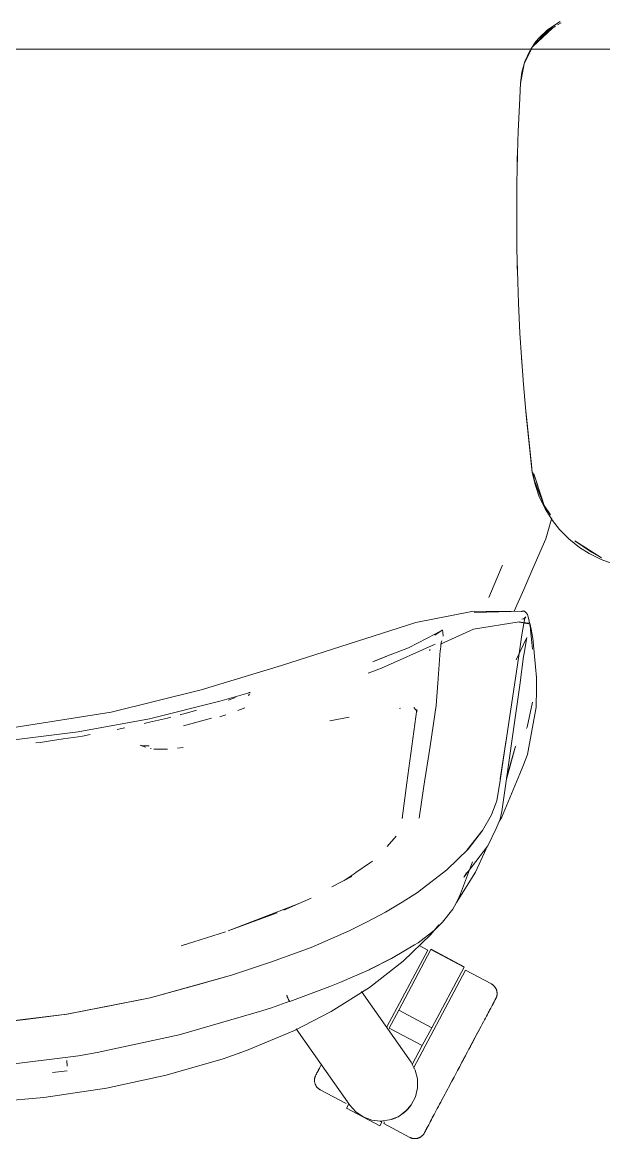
# Model space of a CAD drawing. Header units: millimetres. Extents: x 155927 to 317870, y -36033 to 97293.
# Drawn here: x 178364.9 to 178582.4, y 23120.6 to 23538 of the extents above; entities that cross this region are included whole.
import ezdxf

# ---------------------------------------------------------------- set-up
doc = ezdxf.new("R2010")
doc.units = ezdxf.units.MM
doc.header["$MEASUREMENT"] = 0
doc.layers.add('G-IMPT', color=8, linetype='CONTINUOUS', lineweight=9)
doc.layers.add('I-FURN', color=8, linetype='CONTINUOUS', lineweight=9)

msp = doc.modelspace()

# ---------------------------------------------------------------- linework, layer by layer
at = {"layer": 'G-IMPT'}
for p, q in [((178563.26, 23535.9), (178555.87, 23528.99)), ((178564.33, 23536.59), (178561.18, 23534.7)), ((178561.23, 23535.07), (178564.69, 23537.52)), ((178563.26, 23535.9), (178561.79, 23534.62)), ((178566.06, 23538.32), (178564.69, 23537.52)), ((178566.49, 23537.88), (178565.12, 23537.06)), ((178561.18, 23534.7), (178555.87, 23528.99)), ((178555.87, 23528.99), (178558.11, 23531.41)), ((178558.19, 23532.21), (178557.05, 23530.88)), ((178561.64, 23534.48), (178558.11, 23531.41)), ((178558.19, 23532.21), (178561.23, 23535.07)), ((178554.85, 23527.67), (178552.86, 23523.34)), ((178554.77, 23526.76), (178555.4, 23528.03)), ((178555.1, 23528.03), (178557.05, 23530.88)), ((178551.8, 23519.39), (178552.86, 23523.34)), ((178554.77, 23526.76), (178552.67, 23522.5)), ((178552.67, 23522.5), (178551.3, 23515.15)), ((178551.3, 23515.38), (178551.8, 23519.39)), ((178551.01, 23509.71), (178551.3, 23515.38)), ((178551.01, 23509.71), (178550.4, 23497.15)), ((178550.27, 23493.61), (178550.4, 23497.15)), ((178549.89, 23477.94), (178550.27, 23493.61)), ((178550.19, 23489.56), (178550.07, 23486.88)), ((178550.07, 23484.66), (178550.07, 23486.88)), ((178549.89, 23477.94), (178549.84, 23473.43)), ((178549.84, 23473.43), (178549.85, 23458.71)), ((178549.92, 23453.24), (178549.85, 23458.71)), ((178549.92, 23453.24), (178550.22, 23440.94)), ((178550.06, 23446.47), (178550.06, 23448.54)), ((178550.14, 23444.81), (178550.06, 23446.47)), ((178550.51, 23433.06), (178550.22, 23440.94)), ((178550.51, 23433.06), (178551.05, 23421.75)), ((178551.61, 23412.88), (178551.05, 23421.75)), ((178551.61, 23412.88), (178552.34, 23402.59)), ((178551.75, 23410.84), (178551.66, 23412.74)), ((178551.75, 23410.84), (178551.88, 23409.42)), ((178553.32, 23391.2), (178552.34, 23402.59)), ((178555.68, 23369.76), (178553.22, 23392.71)), ((178553.22, 23392.71), (178555.34, 23372.58)), ((178555.68, 23369.76), (178553.32, 23391.2)), ((178555.2, 23374.09), (178555.34, 23372.58)), ((178555.68, 23369.76), (178555.34, 23372.58)), ((178555.68, 23369.76), (178556.83, 23364.8)), ((178555.89, 23369.68), (178556.47, 23366.63)), ((178560.08, 23357.41), (178556.26, 23369.26)), ((178559.18, 23360.11), (178556.26, 23369.26)), ((178556.47, 23366.63), (178559.67, 23358.45)), ((178558.28, 23360.66), (178556.83, 23364.8)), ((178560.47, 23356.08), (178558.28, 23360.66)), ((178560.08, 23357.41), (178559.18, 23360.11)), ((178560.08, 23357.41), (178562.5, 23353.83)), ((178560.47, 23356.08), (178563.2, 23351.76)), ((178560.76, 23344.92), (178563.01, 23352.74)), ((178565.82, 23348.45), (178563.2, 23351.76)), ((178569.37, 23344.85), (178565.82, 23348.45)), ((178560.76, 23344.92), (178555.9, 23333.8)), ((178569.37, 23344.85), (178573.35, 23341.66)), ((178581.5, 23337.8), (178571.55, 23344.12)), ((178577.82, 23339.96), (178571.55, 23344.12)), ((178576.9, 23339.39), (178573.35, 23341.66)), ((178581.4, 23337.15), (178576.9, 23339.39)), ((178581.5, 23337.8), (178577.82, 23339.96)), ((178581.4, 23337.15), (178586.18, 23335.44)), ((178539.45, 23322.9), (178544.37, 23334.76)), ((178544.48, 23335.02), (178544.37, 23334.76)), ((178555.9, 23333.8), (178552.48, 23325.97)), ((178552.48, 23325.97), (178548.91, 23317.8)), ((178512.06, 23313.56), (178533.02, 23317.76)), ((178533.02, 23317.76), (178551.88, 23317.8)), ((178533.9, 23317.32), (178552.35, 23317.9)), ((178533.9, 23317.32), (178551.88, 23317.8)), ((178552.47, 23317.93), (178551.6, 23317.74)), ((178551.6, 23317.74), (178551.71, 23317.77)), ((178551.88, 23317.8), (178551.71, 23317.77)), ((178552.82, 23315.3), (178551.71, 23309.03)), ((178552.27, 23314.95), (178551.77, 23314.87)), ((178552.35, 23317.9), (178551.88, 23317.8)), ((178552.27, 23314.95), (178552.81, 23315.27)), ((178552.47, 23317.93), (178553.04, 23317.54)), ((178552.65, 23314.68), (178553.21, 23315.78)), ((178552.65, 23314.68), (178552.82, 23315.3)), ((178552.81, 23315.27), (178553.21, 23315.78)), ((178553.53, 23317.16), (178553.04, 23317.54)), ((178553.53, 23317.16), (178553.85, 23316.63)), ((178554.4, 23314.76), (178553.85, 23316.63)), ((178554.94, 23311.48), (178554.4, 23314.76)), ((178461.82, 23297.58), (178512.06, 23313.56)), ((178521.91, 23310.77), (178519.2, 23308.93)), ((178521.91, 23310.77), (178519.45, 23309.42)), ((178533.72, 23311.13), (178521.37, 23305.52)), ((178521.91, 23310.77), (178521.74, 23310.8)), ((178522.04, 23310.74), (178521.91, 23310.77)), ((178522.19, 23310.05), (178522.04, 23310.74)), ((178522.35, 23308.52), (178522.19, 23310.05)), ((178533.72, 23311.13), (178550.76, 23313.85)), ((178554.34, 23313.16), (178550.76, 23313.85)), ((178554.34, 23313.16), (178550.8, 23313.78)), ((178550.8, 23313.78), (178554.76, 23313.4)), ((178555.2, 23311.07), (178554.76, 23313.4)), ((178554.94, 23311.48), (178555.02, 23310.87)), ((178555.53, 23306.18), (178555.02, 23310.87)), ((178555.2, 23311.07), (178556.01, 23306.82)), ((178509.34, 23304.14), (178519.45, 23309.42)), ((178521.29, 23303.49), (178521.58, 23305.95)), ((178521.58, 23305.95), (178521.6, 23306.02)), ((178521.87, 23306.79), (178521.6, 23306.02)), ((178549.61, 23299.63), (178553.62, 23308.06)), ((178550.6, 23301.18), (178551.71, 23309.03)), ((178553.47, 23307.2), (178552.64, 23302.17)), ((178553.62, 23308.06), (178553.47, 23307.2)), ((178555.53, 23306.18), (178555.75, 23303.59)), ((178556.05, 23306.35), (178556.01, 23306.82)), ((178556.86, 23297.03), (178556.05, 23306.35)), ((178499.24, 23296.59), (178519.4, 23305.51)), ((178509.34, 23304.14), (178500.87, 23300.89)), ((178517.23, 23303.14), (178517.5, 23303.57)), ((178521, 23299.71), (178521.25, 23303.12)), ((178521.29, 23303.49), (178521.25, 23303.12)), ((178552.64, 23302.17), (178552.43, 23300.88)), ((178461.82, 23297.58), (178431.84, 23288.39)), ((178500.87, 23300.89), (178495.98, 23298.87)), ((178495.98, 23298.87), (178501.08, 23300.89)), ((178501.08, 23300.89), (178496.55, 23299.1)), ((178521, 23299.71), (178520.36, 23290.87)), ((178546.04, 23270.3), (178550.6, 23301.18)), ((178550.99, 23290.21), (178552.43, 23300.88)), ((178494.25, 23294.69), (178499.24, 23296.59)), ((178556.86, 23297.03), (178557.2, 23293.07)), ((178519.74, 23282.62), (178520.36, 23290.87)), ((178550.99, 23290.21), (178544.31, 23243)), ((178557.2, 23293.07), (178557.2, 23288.9)), ((178398.16, 23280.08), (178431.84, 23288.39)), ((178438.8, 23284.16), (178449.22, 23287.24)), ((178444, 23285.32), (178441.9, 23284.58)), ((178444, 23285.32), (178444.65, 23285.57)), ((178449.5, 23287.3), (178449.22, 23287.24)), ((178449.48, 23286.34), (178449.86, 23286.95)), ((178449.48, 23286.34), (178449.63, 23286.55)), ((178449.79, 23287.38), (178449.5, 23287.3)), ((178450.02, 23287.43), (178449.79, 23287.38)), ((178450.25, 23287.35), (178450.02, 23287.43)), ((178557.17, 23281.93), (178557.2, 23288.9)), ((178412.48, 23277.62), (178438.8, 23284.16)), ((178446.55, 23281.04), (178445.54, 23280.66)), ((178446.55, 23281.04), (178448.21, 23281.65)), ((178506.41, 23281.53), (178506.06, 23281.49)), ((178508.73, 23253.7), (178512.47, 23281.03)), ((178511.35, 23281.89), (178512.6, 23280.32)), ((178512.47, 23281.03), (178512.52, 23280.77)), ((178519.73, 23282.54), (178517.52, 23267.33)), ((178519.73, 23282.54), (178519.74, 23282.62)), ((178555.76, 23283.8), (178553.72, 23274.49)), ((178557.17, 23281.93), (178553.93, 23264.24)), ((178398.16, 23280.08), (178360.25, 23274.08)), ((178412.48, 23277.62), (178385.81, 23272.68)), ((178419.21, 23277.85), (178412.46, 23276.3)), ((178419.21, 23277.85), (178420.51, 23278.18)), ((178424.23, 23279.15), (178424.05, 23279.1)), ((178425.37, 23279.47), (178424.23, 23279.15)), ((178435.7, 23277.88), (178425.23, 23274.95)), ((178425.37, 23279.47), (178429.37, 23280.58)), ((178429.37, 23280.58), (178430.06, 23280.79)), ((178438.79, 23278.32), (178441, 23279.05)), ((178479.93, 23276.85), (178487.19, 23278.27)), ((178512.56, 23280.54), (178512.52, 23280.77)), ((178385.81, 23272.68), (178358.89, 23269.39)), ((178400.44, 23273.64), (178403.26, 23274.18)), ((178410.49, 23275.84), (178412.46, 23276.3)), ((178553.72, 23274.49), (178553.56, 23273.92)), ((178371.66, 23268.77), (178370, 23268.58)), ((178380.18, 23270.06), (178371.66, 23268.77)), ((178380.18, 23270.06), (178385.81, 23270.91)), ((178385.81, 23270.91), (178387.43, 23271.16)), ((178390.34, 23271.71), (178387.43, 23271.16)), ((178545.95, 23269.7), (178543.65, 23254.54)), ((178546.04, 23270.3), (178543.71, 23255.11)), ((178545.95, 23269.7), (178543.71, 23255.11)), ((178410.12, 23267.51), (178409.07, 23267.73)), ((178409.07, 23267.73), (178411.02, 23267.04)), ((178410.12, 23267.51), (178412.42, 23267.48)), ((178412.28, 23267.47), (178412.42, 23267.48)), ((178412.91, 23266.51), (178413.18, 23266.44)), ((178414.13, 23266.19), (178419.18, 23266.28)), ((178414.13, 23266.19), (178416.91, 23266.2)), ((178419.18, 23266.28), (178416.91, 23266.2)), ((178422.98, 23266.59), (178425.07, 23266.81)), ((178517.28, 23265.78), (178515.41, 23254.01)), ((178517.52, 23267.33), (178517.28, 23265.78)), ((178549.44, 23267.42), (178545.93, 23254.47)), ((178549.44, 23267.42), (178546.08, 23255.53)), ((178553.93, 23264.24), (178552.34, 23260.38)), ((178550.95, 23257.01), (178552.34, 23260.38)), ((178544.15, 23240.56), (178550.95, 23257.01)), ((178508.73, 23253.7), (178506.95, 23240.34)), ((178514.09, 23245.51), (178515.15, 23252.35)), ((178515.15, 23252.35), (178515.41, 23254.01)), ((178542.35, 23246.87), (178543.65, 23254.54)), ((178514.09, 23245.51), (178513.34, 23240.44)), ((178540.6, 23242.08), (178542.35, 23246.87)), ((178506.95, 23240.34), (178507.1, 23240.82)), ((178537.09, 23235.82), (178540.38, 23241.65)), ((178540.6, 23242.08), (178540.38, 23241.65)), ((178542.1, 23236.64), (178543.67, 23240.01)), ((178543.38, 23239.39), (178544.15, 23240.56)), ((178544.31, 23243), (178543.67, 23240.01)), ((178536.77, 23235.59), (178531.37, 23228.64)), ((178531.67, 23228.85), (178537.09, 23235.82)), ((178536.77, 23235.59), (178534.18, 23232.22)), ((178539.03, 23230.07), (178542.1, 23236.64)), ((178501.45, 23229.85), (178504.79, 23233.75)), ((178531.37, 23228.64), (178534.18, 23232.22)), ((178531.67, 23228.85), (178523.77, 23221.12)), ((178530.12, 23218.41), (178539.03, 23230.07)), ((178534.41, 23220.3), (178538.39, 23228.93)), ((178489.69, 23220.08), (178494.82, 23223.57)), ((178494.82, 23223.57), (178495.92, 23224.32)), ((178533.35, 23224.07), (178528.84, 23212.16)), ((178480.7, 23214.79), (178488.13, 23218.63)), ((178485.35, 23217.13), (178489.11, 23219.68)), ((178485.35, 23217.13), (178488.13, 23218.63)), ((178489.11, 23219.68), (178489.69, 23220.08)), ((178523.77, 23221.12), (178513.34, 23213.1)), ((178527.29, 23208.86), (178534.41, 23220.3)), ((178530.12, 23218.41), (178531.11, 23220.15)), ((178472.98, 23210.57), (178468.13, 23208.38)), ((178506.98, 23209.05), (178513.08, 23212.93)), ((178513.34, 23213.1), (178513.08, 23212.93)), ((178526.59, 23207.5), (178527.77, 23209.94)), ((178527.77, 23209.94), (178528.84, 23212.16)), ((178468.13, 23208.38), (178461.05, 23205.65)), ((178468.13, 23208.38), (178462.69, 23206.07)), ((178506.98, 23209.05), (178500.76, 23205.28)), ((178525.98, 23206.36), (178522.12, 23201.5)), ((178526.59, 23207.5), (178525.98, 23206.36)), ((178527.29, 23208.86), (178526.78, 23208.09)), ((178441.88, 23198.27), (178460.28, 23205.09)), ((178441.88, 23198.27), (178459.32, 23204.99)), ((178459.32, 23204.99), (178461.05, 23205.65)), ((178493.96, 23201.71), (178487.24, 23198.32)), ((178493.96, 23201.71), (178500.76, 23205.28)), ((178519.09, 23198.6), (178522.12, 23201.5)), ((178424.4, 23192.74), (178440.89, 23198)), ((178473.01, 23192.14), (178487.24, 23198.32)), ((178519.09, 23198.6), (178512.96, 23193.89)), ((178520.67, 23200.61), (178517.67, 23196.93)), ((178424.4, 23192.74), (178427.84, 23193.82)), ((178517.67, 23196.93), (178507.38, 23186.98)), ((178512.96, 23193.89), (178511.67, 23193.03)), ((178473.01, 23192.14), (178458.13, 23186.68)), ((178503.67, 23188.29), (178511.67, 23193.03)), ((178443.22, 23181.68), (178458.13, 23186.68)), ((178494.62, 23183.76), (178503.67, 23188.29)), ((178494.62, 23183.76), (178503.07, 23187.99)), ((178494.78, 23177.17), (178507.38, 23186.98)), ((178495.06, 23183.99), (178503.67, 23188.29)), ((178503.67, 23188.29), (178503.07, 23187.99)), ((178412.72, 23173.29), (178443.13, 23181.72)), ((178412.72, 23173.29), (178443.22, 23181.68)), ((178429.96, 23177.95), (178443.13, 23181.72)), ((178494.62, 23183.76), (178483.66, 23178.99)), ((178495.06, 23183.99), (178494.62, 23183.76)), ((178429.96, 23177.95), (178412.72, 23173.29)), ((178479.98, 23177.51), (178465.02, 23171.94)), ((178483.66, 23178.99), (178479.98, 23177.51)), ((178494.78, 23177.17), (178480.48, 23168.19)), ((178412.72, 23173.29), (178381.59, 23167.12)), ((178412.72, 23173.29), (178381.67, 23167.12)), ((178412.72, 23173.29), (178397.7, 23170.22)), ((178464.24, 23173.21), (178463.81, 23174.27)), ((178463.81, 23174.27), (178464.04, 23173.67)), ((178464.24, 23173.21), (178464.04, 23173.67)), ((178464.24, 23173.21), (178464.52, 23172.56)), ((178464.24, 23173.21), (178464.62, 23172.38)), ((178464.52, 23172.56), (178464.62, 23172.38)), ((178464.89, 23171.98), (178464.62, 23172.38)), ((178464.62, 23172.38), (178464.84, 23171.99)), ((178381.59, 23167.12), (178397.7, 23170.22)), ((178423.65, 23159.43), (178454.48, 23168.38)), ((178454.48, 23168.38), (178458.09, 23169.57)), ((178465.02, 23171.98), (178458.09, 23169.57)), ((178464.89, 23171.98), (178464.84, 23171.99)), ((178465.02, 23171.94), (178464.89, 23171.98)), ((178464.89, 23171.98), (178465.02, 23171.98)), ((178480.48, 23168.19), (178466.71, 23161.1)), ((178350.04, 23163.33), (178381.59, 23167.12)), ((178350.04, 23163.33), (178366.11, 23165.17)), ((178350.08, 23163.3), (178381.67, 23167.12)), ((178381.59, 23167.12), (178366.11, 23165.17)), ((178448.73, 23153.59), (178466.71, 23161.1)), ((178423.65, 23159.43), (178392.87, 23152.77)), ((178355.78, 23147.77), (178385.94, 23151.58)), ((178385.94, 23151.58), (178392.87, 23152.77)), ((178440, 23150.51), (178448.73, 23153.59)), ((178381.63, 23149.79), (178381.71, 23147.7)), ((178381.71, 23147.7), (178381.7, 23147.81)), ((178440, 23150.51), (178418.75, 23144.34)), ((178381.68, 23145.94), (178376.26, 23145.29)), ((178418.75, 23144.34), (178396.39, 23139.53)), ((178396.39, 23139.53), (178372.97, 23136.03)), ((178372.97, 23136.03), (178347.4, 23133.77))]:
    msp.add_line(p, q, dxfattribs=at)
at = {"layer": 'I-FURN'}
for p, q in [((177560.49, 23528.03), (178960.49, 23528.03)), ((178960.49, 23528.03), (177560.49, 23528.03)), ((178501.3, 23162.43), (178516.55, 23191.12)), ((178505.71, 23168.6), (178517.78, 23191.31)), ((178516.55, 23191.12), (178513.4, 23192.8)), ((178517.78, 23191.31), (178530.15, 23184.73)), ((178530.24, 23184.9), (178517.88, 23191.48)), ((178511.22, 23147), (178530.68, 23183.61)), ((178530.15, 23184.73), (178518.07, 23162.02)), ((178540.37, 23178.46), (178530.68, 23183.61)), ((178540.37, 23178.46), (178540.51, 23178.38)), ((178540.51, 23178.38), (178540.64, 23178.3)), ((178540.64, 23178.3), (178540.78, 23178.21)), ((178540.78, 23178.21), (178540.91, 23178.11)), ((178540.91, 23178.11), (178541.04, 23178.01)), ((178541.04, 23178.01), (178541.16, 23177.91)), ((178541.16, 23177.91), (178541.28, 23177.8)), ((178541.28, 23177.8), (178541.39, 23177.68)), ((178541.39, 23177.68), (178541.5, 23177.56)), ((178541.5, 23177.56), (178541.6, 23177.44)), ((178541.6, 23177.44), (178541.7, 23177.31)), ((178541.7, 23177.31), (178541.8, 23177.18)), ((178541.8, 23177.18), (178541.88, 23177.05)), ((178541.88, 23177.05), (178541.97, 23176.91)), ((178541.97, 23176.91), (178542.05, 23176.77)), ((178542.05, 23176.77), (178542.12, 23176.63)), ((178542.12, 23176.63), (178542.18, 23176.48)), ((178542.18, 23176.48), (178542.24, 23176.33)), ((178491.82, 23175.62), (178510.33, 23149.19)), ((178541.65, 23172.29), (178541.51, 23172.03)), ((178541.58, 23172.15), (178541.71, 23172.39)), ((178541.77, 23172.51), (178541.65, 23172.29)), ((178541.71, 23172.39), (178541.81, 23172.6)), ((178541.86, 23172.69), (178541.77, 23172.51)), ((178541.81, 23172.6), (178541.9, 23172.76)), ((178541.94, 23172.83), (178541.86, 23172.69)), ((178541.9, 23172.76), (178541.96, 23172.88)), ((178541.99, 23172.93), (178541.94, 23172.83)), ((178541.96, 23172.88), (178542.01, 23172.96)), ((178542.02, 23172.99), (178541.99, 23172.93)), ((178542.01, 23172.96), (178542.03, 23173)), ((178542.03, 23173.01), (178542.02, 23172.99)), ((178542.05, 23173.05), (178542.03, 23173.01)), ((178542.03, 23173), (178542.03, 23173.01)), ((178542.12, 23173.19), (178542.05, 23173.05)), ((178542.19, 23173.34), (178542.12, 23173.19)), ((178542.25, 23173.49), (178542.19, 23173.34)), ((178542.24, 23176.33), (178542.3, 23176.18)), ((178542.3, 23173.64), (178542.25, 23173.49)), ((178542.3, 23176.18), (178542.35, 23176.02)), ((178542.35, 23173.8), (178542.3, 23173.64)), ((178542.35, 23176.02), (178542.39, 23175.87)), ((178542.39, 23173.95), (178542.35, 23173.8)), ((178542.39, 23175.87), (178542.42, 23175.71)), ((178542.43, 23174.11), (178542.39, 23173.95)), ((178542.42, 23175.71), (178542.45, 23175.55)), ((178542.45, 23174.27), (178542.43, 23174.11)), ((178542.45, 23175.55), (178542.47, 23175.39)), ((178542.48, 23174.43), (178542.45, 23174.27)), ((178542.47, 23175.39), (178542.49, 23175.23)), ((178542.49, 23174.59), (178542.48, 23174.43)), ((178542.49, 23175.23), (178542.5, 23175.07)), ((178542.5, 23174.75), (178542.49, 23174.59)), ((178542.5, 23175.07), (178542.5, 23174.91)), ((178542.5, 23174.91), (178542.5, 23174.75)), ((178502.18, 23161.96), (178505.71, 23168.6)), ((178505.71, 23168.6), (178518.07, 23162.02)), ((178539.21, 23167.71), (178539.53, 23168.31)), ((178539.7, 23168.62), (178539.39, 23168.03)), ((178539.53, 23168.31), (178539.84, 23168.88)), ((178539.99, 23169.17), (178539.7, 23168.62)), ((178539.84, 23168.88), (178540.12, 23169.41)), ((178540.27, 23169.69), (178539.99, 23169.17)), ((178540.12, 23169.41), (178540.39, 23169.91)), ((178540.52, 23170.17), (178540.27, 23169.69)), ((178540.39, 23169.91), (178540.63, 23170.38)), ((178540.76, 23170.61), (178540.52, 23170.17)), ((178540.63, 23170.38), (178540.86, 23170.81)), ((178540.98, 23171.02), (178540.76, 23170.61)), ((178540.86, 23170.81), (178541.07, 23171.2)), ((178541.18, 23171.4), (178540.98, 23171.02)), ((178541.07, 23171.2), (178541.26, 23171.56)), ((178541.35, 23171.73), (178541.18, 23171.4)), ((178541.26, 23171.56), (178541.43, 23171.87)), ((178541.51, 23172.03), (178541.35, 23171.73)), ((178541.43, 23171.87), (178541.58, 23172.15)), ((178536.96, 23163.47), (178537.37, 23164.24)), ((178537.37, 23164.24), (178537.77, 23164.99)), ((178537.77, 23164.99), (178538.15, 23165.71)), ((178538.15, 23165.71), (178538.52, 23166.41)), ((178538.52, 23166.41), (178538.88, 23167.07)), ((178538.88, 23167.07), (178539.21, 23167.71)), ((178487.4, 23133.14), (178467.38, 23161.73)), ((178502.18, 23161.96), (178514.54, 23155.38)), ((178518.07, 23162.02), (178514.54, 23155.38)), ((178534.71, 23159.24), (178535.18, 23160.13)), ((178535.43, 23160.6), (178534.97, 23159.72)), ((178535.18, 23160.13), (178535.64, 23160.99)), ((178535.89, 23161.45), (178535.43, 23160.6)), ((178535.64, 23160.99), (178536.09, 23161.84)), ((178536.33, 23162.29), (178535.89, 23161.45)), ((178536.09, 23161.84), (178536.53, 23162.66)), ((178536.53, 23162.66), (178536.96, 23163.47)), ((178533.01, 23156.04), (178532.5, 23155.08)), ((178532.73, 23155.52), (178533.24, 23156.47)), ((178533.51, 23156.98), (178533.01, 23156.04)), ((178533.24, 23156.47), (178533.74, 23157.41)), ((178534, 23157.91), (178533.51, 23156.98)), ((178533.74, 23157.41), (178534.23, 23158.33)), ((178534.49, 23158.82), (178534, 23157.91)), ((178534.23, 23158.33), (178534.71, 23159.24)), ((178534.97, 23159.72), (178534.49, 23158.82)), ((178514.54, 23155.38), (178510.79, 23148.32)), ((178530.12, 23150.61), (178530.65, 23151.61)), ((178530.94, 23152.14), (178530.41, 23151.15)), ((178530.65, 23151.61), (178531.18, 23152.6)), ((178531.46, 23153.13), (178530.94, 23152.14)), ((178531.18, 23152.6), (178531.7, 23153.58)), ((178531.98, 23154.11), (178531.46, 23153.13)), ((178531.7, 23153.58), (178532.22, 23154.56)), ((178532.5, 23155.08), (178531.98, 23154.11)), ((178532.22, 23154.56), (178532.73, 23155.52)), ((178476.33, 23147.43), (178476.08, 23146.96)), ((178476.2, 23147.17), (178476.45, 23147.65)), ((178476.6, 23147.93), (178476.33, 23147.43)), ((178476.45, 23147.65), (178476.73, 23148.17)), ((178476.88, 23148.46), (178476.6, 23147.93)), ((178510.33, 23149.19), (178511.91, 23146.21)), ((178527.99, 23146.6), (178528.52, 23147.6)), ((178528.81, 23148.14), (178528.28, 23147.14)), ((178528.52, 23147.6), (178529.06, 23148.61)), ((178529.35, 23149.15), (178528.81, 23148.14)), ((178529.06, 23148.61), (178529.59, 23149.61)), ((178529.88, 23150.15), (178529.35, 23149.15)), ((178529.59, 23149.61), (178530.12, 23150.61)), ((178530.41, 23151.15), (178529.88, 23150.15)), ((178474.24, 23142.91), (178474.26, 23143.07)), ((178474.26, 23143.07), (178474.29, 23143.23)), ((178474.29, 23143.23), (178474.33, 23143.39)), ((178474.33, 23143.39), (178474.37, 23143.54)), ((178474.37, 23143.54), (178474.42, 23143.7)), ((178474.42, 23143.7), (178474.47, 23143.85)), ((178474.47, 23143.85), (178474.53, 23144)), ((178474.53, 23144), (178474.59, 23144.15)), ((178474.59, 23144.15), (178474.67, 23144.29)), ((178474.67, 23144.29), (178474.69, 23144.33)), ((178474.71, 23144.38), (178474.69, 23144.34)), ((178474.69, 23144.33), (178474.7, 23144.35)), ((178474.69, 23144.34), (178474.69, 23144.33)), ((178474.7, 23144.35), (178474.73, 23144.41)), ((178474.75, 23144.46), (178474.71, 23144.38)), ((178474.73, 23144.41), (178474.78, 23144.51)), ((178474.82, 23144.58), (178474.75, 23144.46)), ((178474.78, 23144.51), (178474.86, 23144.65)), ((178474.91, 23144.74), (178474.82, 23144.58)), ((178474.86, 23144.65), (178474.95, 23144.83)), ((178475.01, 23144.94), (178474.91, 23144.74)), ((178474.95, 23144.83), (178475.07, 23145.05)), ((178475.14, 23145.19), (178475.01, 23144.94)), ((178475.07, 23145.05), (178475.21, 23145.31)), ((178475.29, 23145.46), (178475.14, 23145.19)), ((178475.21, 23145.31), (178475.36, 23145.61)), ((178475.46, 23145.78), (178475.29, 23145.46)), ((178475.36, 23145.61), (178475.54, 23145.94)), ((178475.65, 23146.14), (178475.46, 23145.78)), ((178475.54, 23145.94), (178475.74, 23146.31)), ((178475.86, 23146.53), (178475.65, 23146.14)), ((178475.74, 23146.31), (178475.96, 23146.72)), ((178476.08, 23146.96), (178475.86, 23146.53)), ((178475.96, 23146.72), (178476.2, 23147.17)), ((178511.91, 23146.21), (178512.74, 23142.94)), ((178526.15, 23143.14), (178525.63, 23142.16)), ((178525.87, 23142.61), (178526.4, 23143.6)), ((178526.68, 23144.13), (178526.15, 23143.14)), ((178526.4, 23143.6), (178526.92, 23144.59)), ((178527.21, 23145.13), (178526.68, 23144.13)), ((178526.92, 23144.59), (178527.46, 23145.59)), ((178527.74, 23146.13), (178527.21, 23145.13)), ((178527.46, 23145.59), (178527.99, 23146.6)), ((178528.28, 23147.14), (178527.74, 23146.13)), ((178474.21, 23142.43), (178474.22, 23142.59)), ((178474.22, 23142.27), (178474.21, 23142.43)), ((178474.22, 23142.59), (178474.23, 23142.75)), ((178474.23, 23142.11), (178474.22, 23142.27)), ((178474.23, 23142.75), (178474.24, 23142.91)), ((178474.24, 23141.95), (178474.23, 23142.11)), ((178474.27, 23141.79), (178474.24, 23141.95)), ((178474.3, 23141.63), (178474.27, 23141.79)), ((178474.33, 23141.47), (178474.3, 23141.63)), ((178474.37, 23141.32), (178474.33, 23141.47)), ((178474.42, 23141.16), (178474.37, 23141.32)), ((178474.48, 23141.01), (178474.42, 23141.16)), ((178474.54, 23140.86), (178474.48, 23141.01)), ((178474.6, 23140.71), (178474.54, 23140.86)), ((178474.67, 23140.57), (178474.6, 23140.71)), ((178474.75, 23140.43), (178474.67, 23140.57)), ((178474.83, 23140.29), (178474.75, 23140.43)), ((178474.92, 23140.16), (178474.83, 23140.29)), ((178475.02, 23140.02), (178474.92, 23140.16)), ((178475.12, 23139.9), (178475.02, 23140.02)), ((178475.22, 23139.77), (178475.12, 23139.9)), ((178475.33, 23139.66), (178475.22, 23139.77)), ((178475.44, 23139.54), (178475.33, 23139.66)), ((178475.56, 23139.43), (178475.44, 23139.54)), ((178475.68, 23139.33), (178475.56, 23139.43)), ((178475.81, 23139.23), (178475.68, 23139.33)), ((178475.94, 23139.13), (178475.81, 23139.23)), ((178476.07, 23139.04), (178475.94, 23139.13)), ((178476.21, 23138.96), (178476.07, 23139.04)), ((178476.35, 23138.88), (178476.21, 23138.96)), ((178512.76, 23139.57), (178511.98, 23136.29)), ((178512.74, 23142.94), (178512.76, 23139.57)), ((178524.09, 23139.27), (178523.6, 23138.33)), ((178523.82, 23138.76), (178524.33, 23139.71)), ((178524.6, 23140.22), (178524.09, 23139.27)), ((178524.33, 23139.71), (178524.84, 23140.66)), ((178525.11, 23141.19), (178524.6, 23140.22)), ((178524.84, 23140.66), (178525.35, 23141.63)), ((178525.63, 23142.16), (178525.11, 23141.19)), ((178525.35, 23141.63), (178525.87, 23142.61)), ((178476.35, 23138.88), (178486.04, 23133.73)), ((178511.98, 23136.29), (178510.43, 23133.29)), ((178521.45, 23134.29), (178521.9, 23135.15)), ((178521.9, 23135.15), (178522.37, 23136.02)), ((178522.37, 23136.02), (178522.84, 23136.92)), ((178523.11, 23137.41), (178522.62, 23136.51)), ((178522.84, 23136.92), (178523.33, 23137.83)), ((178523.6, 23138.33), (178523.11, 23137.41)), ((178523.33, 23137.83), (178523.82, 23138.76)), ((178486.24, 23131.98), (178486.98, 23133.37)), ((178486.24, 23131.98), (178498.6, 23125.41)), ((178486.98, 23133.37), (178486.94, 23133.29)), ((178489.65, 23130.63), (178487.4, 23133.14)), ((178492.44, 23128.73), (178489.65, 23130.63)), ((178508.21, 23130.75), (178505.45, 23128.82)), ((178506.29, 23129.3), (178509.07, 23131.59)), ((178510.43, 23133.29), (178508.21, 23130.75)), ((178509.07, 23131.59), (178510.23, 23133.01)), ((178519.36, 23130.36), (178519.75, 23131.09)), ((178519.75, 23131.09), (178520.15, 23131.86)), ((178520.15, 23131.86), (178520.57, 23132.64)), ((178520.57, 23132.64), (178521, 23133.45)), ((178521, 23133.45), (178521.45, 23134.29)), ((178495.61, 23127.56), (178492.44, 23128.73)), ((178498.96, 23127.17), (178495.61, 23127.56)), ((178499.34, 23126.8), (178498.59, 23127.2)), ((178499.34, 23126.8), (178498.6, 23125.41)), ((178502.3, 23127.6), (178498.96, 23127.17)), ((178499.3, 23126.72), (178499.34, 23126.8)), ((178500.17, 23126.22), (178500.37, 23126.59)), ((178505.45, 23128.82), (178502.3, 23127.6)), ((178517.07, 23126.06), (178517.34, 23126.57)), ((178517.5, 23126.87), (178517.21, 23126.33)), ((178517.34, 23126.57), (178517.64, 23127.12)), ((178517.8, 23127.44), (178517.5, 23126.87)), ((178517.64, 23127.12), (178517.95, 23127.71)), ((178517.95, 23127.71), (178518.27, 23128.33)), ((178518.27, 23128.33), (178518.62, 23128.97)), ((178518.62, 23128.97), (178518.98, 23129.65)), ((178518.98, 23129.65), (178519.36, 23130.36)), ((178500.17, 23126.22), (178509.85, 23121.07)), ((178514.95, 23122.19), (178514.85, 23122.07)), ((178515.05, 23122.32), (178514.95, 23122.19)), ((178515.14, 23122.46), (178515.05, 23122.32)), ((178515.22, 23122.59), (178515.14, 23122.46)), ((178515.3, 23122.73), (178515.22, 23122.59)), ((178515.33, 23122.78), (178515.3, 23122.74)), ((178515.3, 23122.73), (178515.31, 23122.75)), ((178515.3, 23122.74), (178515.3, 23122.73)), ((178515.31, 23122.75), (178515.34, 23122.81)), ((178515.37, 23122.86), (178515.33, 23122.78)), ((178515.34, 23122.81), (178515.4, 23122.92)), ((178515.44, 23122.99), (178515.37, 23122.86)), ((178515.4, 23122.92), (178515.47, 23123.06)), ((178515.52, 23123.15), (178515.44, 23122.99)), ((178515.47, 23123.06), (178515.57, 23123.24)), ((178515.63, 23123.35), (178515.52, 23123.15)), ((178515.57, 23123.24), (178515.68, 23123.45)), ((178515.76, 23123.59), (178515.63, 23123.35)), ((178515.68, 23123.45), (178515.82, 23123.71)), ((178515.9, 23123.87), (178515.76, 23123.59)), ((178515.82, 23123.71), (178515.98, 23124.01)), ((178516.07, 23124.19), (178515.9, 23123.87)), ((178515.98, 23124.01), (178516.16, 23124.35)), ((178516.26, 23124.54), (178516.07, 23124.19)), ((178516.16, 23124.35), (178516.36, 23124.72)), ((178516.47, 23124.94), (178516.26, 23124.54)), ((178516.36, 23124.72), (178516.57, 23125.13)), ((178516.7, 23125.37), (178516.47, 23124.94)), ((178516.57, 23125.13), (178516.81, 23125.57)), ((178516.95, 23125.83), (178516.7, 23125.37)), ((178516.81, 23125.57), (178517.07, 23126.06)), ((178517.21, 23126.33), (178516.95, 23125.83)), ((178509.89, 23121.05), (178509.85, 23121.07)), ((178510.03, 23120.98), (178509.89, 23121.05)), ((178510.18, 23120.91), (178510.03, 23120.98)), ((178510.33, 23120.85), (178510.18, 23120.91)), ((178510.48, 23120.8), (178510.33, 23120.85)), ((178510.64, 23120.75), (178510.48, 23120.8)), ((178510.79, 23120.71), (178510.64, 23120.75)), ((178510.95, 23120.67), (178510.79, 23120.71)), ((178511.11, 23120.65), (178510.95, 23120.67)), ((178511.27, 23120.62), (178511.11, 23120.65)), ((178511.43, 23120.61), (178511.27, 23120.62)), ((178511.59, 23120.6), (178511.43, 23120.61)), ((178511.75, 23120.6), (178511.59, 23120.6)), ((178511.91, 23120.6), (178511.75, 23120.6)), ((178512.07, 23120.61), (178511.91, 23120.6)), ((178512.23, 23120.63), (178512.07, 23120.61)), ((178512.39, 23120.65), (178512.23, 23120.63)), ((178512.55, 23120.68), (178512.39, 23120.65)), ((178512.71, 23120.71), (178512.55, 23120.68)), ((178512.87, 23120.76), (178512.71, 23120.71)), ((178513.02, 23120.8), (178512.87, 23120.76)), ((178513.17, 23120.86), (178513.02, 23120.8)), ((178513.32, 23120.92), (178513.17, 23120.86)), ((178513.47, 23120.98), (178513.32, 23120.92)), ((178513.61, 23121.06), (178513.47, 23120.98)), ((178513.75, 23121.13), (178513.61, 23121.06)), ((178513.89, 23121.22), (178513.75, 23121.13)), ((178514.03, 23121.3), (178513.89, 23121.22)), ((178514.16, 23121.4), (178514.03, 23121.3)), ((178514.28, 23121.5), (178514.16, 23121.4)), ((178514.41, 23121.6), (178514.28, 23121.5)), ((178514.53, 23121.71), (178514.41, 23121.6)), ((178514.64, 23121.82), (178514.53, 23121.71)), ((178514.75, 23121.94), (178514.64, 23121.82)), ((178514.85, 23122.07), (178514.75, 23121.94))]:
    msp.add_line(p, q, dxfattribs=at)
for points in [[(178508.73, 23131.24), (178508.33, 23130.84), (178507.92, 23130.47), (178507.5, 23130.14)], [(178500.4, 23127.27), (178500.02, 23127.23), (178499.36, 23127.19), (178498.82, 23127.2), (178498.59, 23127.2)]]:
    msp.add_open_spline(points, degree=3, dxfattribs=at)
msp.add_open_spline([(178504.89, 23128.53), (178504.74, 23128.46), (178504.1, 23128.17), (178503.47, 23127.94), (178503, 23127.8)], degree=3, knots=[-0.5319761, -0.5319761, -0.5319761, -0.5319761, -0.5, -0.4, -0.4, -0.4, -0.4], dxfattribs=at)

doc.saveas('drawing.dxf')
